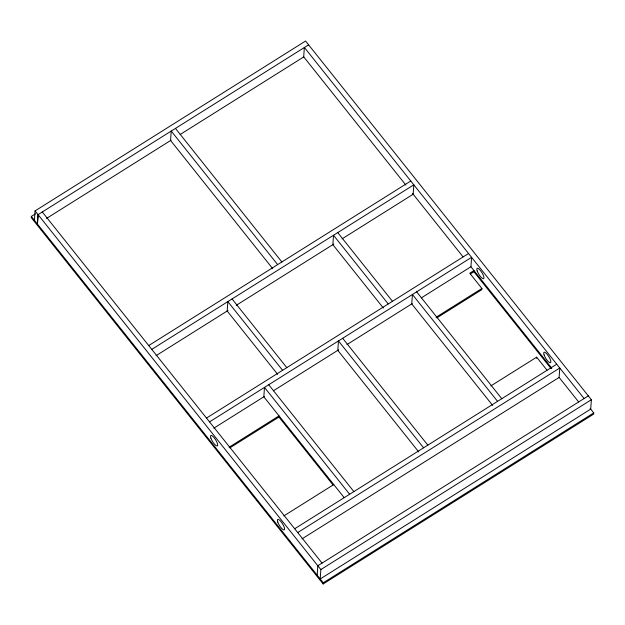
<?xml version="1.0" encoding="UTF-8"?>
<svg xmlns="http://www.w3.org/2000/svg" width="625" height="625" viewBox="0 0 625 625"><rect width="100%" height="100%" fill="white"/><g stroke="black" fill="none" stroke-linecap="round" stroke-linejoin="round"><path stroke-width="0.94" d="M35.453 213.82L31.336 216.414L31.25 217.586L323.156 583.969L593.664 414.102L593.75 412.93L590.102 408.352M34.414 220.297L35.078 210.898L305.586 41.031L591.367 399.711L590.711 409.109L320.203 578.977L320.859 569.57L35.078 210.898M37.414 224.047L38.07 214.641L308.625 44.844M37.461 224.117L38.117 214.711M333.07 484.984L278.945 417.055L279.031 415.875L229.125 447.211M317.164 575.164L317.82 565.758L588.328 395.891M323.156 583.969L323.242 582.797L31.336 216.414M551.82 368.258L470.937 266.742L471.594 257.336L209.539 421.891M551.125 368.672L473.891 271.734L473.977 270.555L469.75 273.211L481.914 288.477L481.828 289.656L436.836 317.906M536.562 358.352L536.648 357.172L490.836 385.938M578.578 401.844L559.117 377.422L559.773 368.016L297.719 532.57M46.531 218.422L171.062 140.219M180.133 134.523L303.844 56.844M148.727 345.562L410.781 181.008M151.766 349.383L413.82 184.82L413.164 194.227L342.07 238.867M156.07 355.672L227.984 310.508M236.25 305.32L333.805 244.062M206.5 418.078L468.555 253.516M213.844 428.18L264.266 396.516M273.359 390.805L338.664 349.797M346.938 344.609L412.242 303.594M421.336 297.891L470.937 266.742M470.375 273.945L473.891 271.734M436.102 317.242L481.914 288.477M229.867 447.875L278.945 417.055M283.859 515.906L333.766 484.57M294.68 528.758L556.734 364.195M302.023 538.859L559.117 377.422M320.859 569.57L591.367 399.711M323.242 582.797L593.75 412.93M584.102 398.547L304.352 47.43L303.695 56.836L405.867 185.07M412.555 193.461L463.031 256.82M536.648 357.172L546.984 370.148M416.648 291.836L501.789 398.703M497.562 401.352L412.422 294.492L411.758 303.898L492.648 405.414M337.742 232.594L392.469 301.297M388.242 303.945L333.516 235.25L332.852 244.656L383.328 308.008M175.438 128.383L281.867 261.961M342.68 338.289L427.82 445.148M277.641 264.609L171.211 131.039L170.555 140.438L272.727 268.672M423.594 447.805L338.453 340.945L337.797 350.344L418.68 451.867M232.07 298.953L286.805 367.648M282.578 370.305L227.844 301.602L227.188 311.008L277.664 374.367M268.711 384.734L353.852 491.594M349.625 494.25L264.484 387.391L263.828 396.797L344.102 497.547M42.297 211.984L322.047 563.102M477.172 270.969A6.164 1.766 57.9 0 0 483.406 278.789A6.164 1.766 57.9 0 0 480.578 270.703A6.164 1.766 57.9 0 0 477.172 270.969M544.07 354.93A6.164 1.766 57.9 0 0 550.305 362.758A6.164 1.766 57.9 0 0 547.477 354.664A6.164 1.766 57.9 0 0 544.07 354.93M210.891 438.18A6.164 1.766 57.9 0 0 217.125 446.008A6.164 1.766 57.9 0 0 214.297 437.914A6.164 1.766 57.9 0 0 210.891 438.18M277.789 522.141A6.164 1.766 57.9 0 0 284.023 529.969A6.164 1.766 57.9 0 0 281.195 521.875A6.164 1.766 57.9 0 0 277.789 522.141"/></g></svg>
